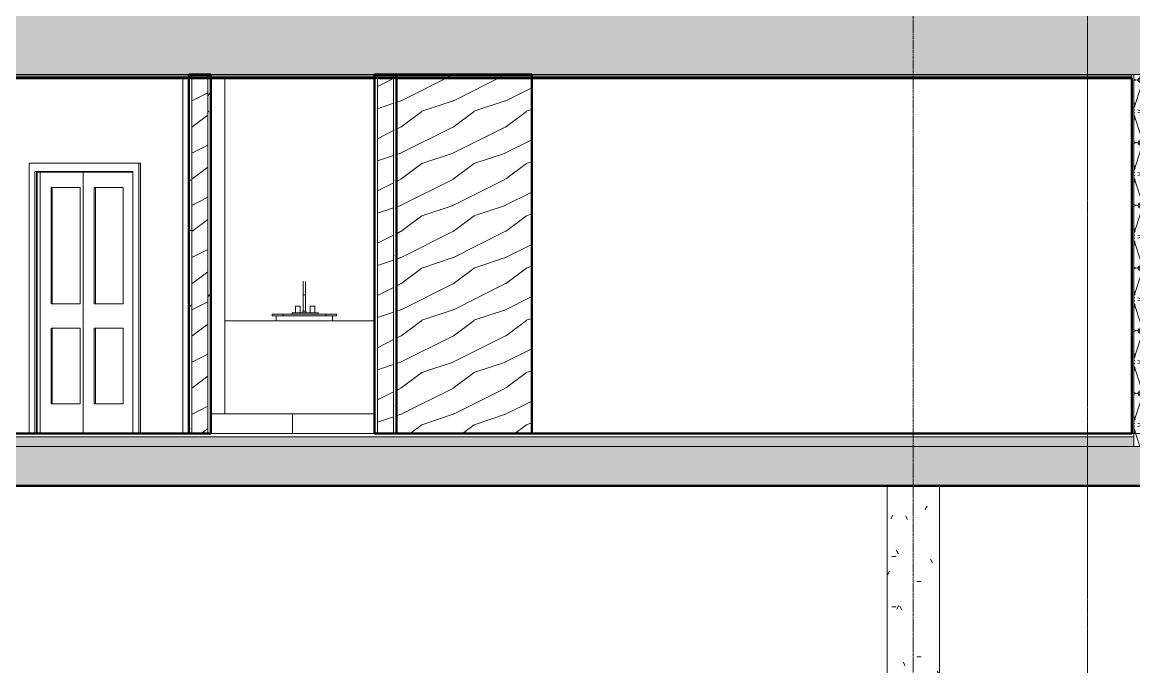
# Model space of a CAD drawing. Header units: inches. Extents: x -4168 to 1833, y -300 to 637.
# Drawn here: x -2446.1 to -2105.8, y -71.4 to 125.9 of the extents above; entities that cross this region are included whole.
import ezdxf

# ---------------------------------------------------------------- set-up
doc = ezdxf.new("R2010")
doc.units = ezdxf.units.IN
doc.header["$MEASUREMENT"] = 0
for name, pattern in [('Aligning Line 1_8_', [0.25, 0.125, -0.125]), ('Dash Dot 3_16_', [0.3125, 0.1875, -0.0625, 0, -0.0625]), ('Grid Line 1_2_', [0.875, 0.5, -0.125, 0.125, -0.125])]:
    doc.linetypes.add(name, pattern=pattern)
for name, color, linetype, lineweight in [('0-1', 7, 'Continuous', 5), ('0-2', 7, 'Continuous', 13), ('A-ANNO-SYMB-1', 150, 'Dash Dot 3_16_', 9), ('A-DOOR-4', 250, 'Continuous', 9), ('A-DOOR-FRAM-1', 250, 'Continuous', 9), ('A-FLOR-2', 31, 'Continuous', 5), ('A-FLOR-3', 251, 'Continuous', 5), ('A-FLOR-7', 192, 'Continuous', 50), ('A-FLOR-LEVL-1', 51, 'Grid Line 1_2_', 9), ('A-FLOR-MCUT', 51, 'Continuous', 13), ('A-FLOR-PATT-1', 8, 'Continuous', 9), ('A-WALL', 113, 'Continuous', 13), ('A-WALL-1', 10, 'Continuous', 50), ('A-WALL-10', 113, 'Continuous', 50), ('A-WALL-2', 7, 'Continuous', 13), ('A-WALL-3', 135, 'Continuous', 13), ('A-WALL-PATT-1', 250, 'Continuous', 9), ('A-WALL-PATT-2', 253, 'Continuous', 9), ('A-WALL-PATT-5', 111, 'Continuous', 9), ('G-ANNO-SYMB', 111, 'Aligning Line 1_8_', 9), ('P-SANR-FIXT-1', 55, 'Continuous', 9), ('Q-CASE-1', 55, 'Continuous', 9), ('S-COLS-1', 55, 'Continuous', 9), ('S-GRID-1', 1, 'Grid Line 1_2_', 9)]:
    doc.layers.add(name, color=color, linetype=linetype, lineweight=lineweight)
pattern_1 = [(0, (-3769.654, 146.633), (30.72, 7.68), [1.267, -21.773, 1.267, -21.773, -122.88]), (0, (-3769.654, 146.633), (30.72, 7.68), [-46.08, 1.267, -44.813, 1.267, -21.773, -53.76]), (0, (-3769.654, 146.633), (30.72, 7.68), [-115.2, 1.267, -14.093, 1.267, -37.133]), (120, (-3758.134, 150.473), (-22.011075, 22.7643), [1.267, -21.773, 1.267, -21.773, -122.88]), (120, (-3758.134, 150.473), (-22.011075, 22.7643), [-46.08, 1.267, -44.813, 1.267, -21.773, -53.76]), (120, (-3758.134, 150.473), (-22.011075, 22.7643), [-115.2, 1.267, -14.093, 1.267, -37.133]), (240, (-3754.294, 165.833), (-8.708925, -30.4443), [1.267, -21.773, 1.267, -21.773, -122.88]), (240, (-3754.294, 165.833), (-8.708925, -30.4443), [-46.08, 1.267, -44.813, 1.267, -21.773, -53.76]), (240, (-3754.294, 165.833), (-8.708925, -30.4443), [-115.2, 1.267, -14.093, 1.267, -37.133])]
pattern_2 = [(216.87, (-3763.257, 162.627), (47.980943, 31.987086), [7.997, -71.971]), (206.565, (-3753.661, 157.829), (-15.993714, -15.994133), [17.881, -17.881]), (198.435, (-3753.661, 149.832), (-31.98674, -15.99388), [10.115, -40.461])]

# ---------------------------------------------------------------- blocks, each defined once
blk = doc.blocks.new('FOLDING_SLIDING CLOSET - 42_ x 80_-1372832-BUILDING SECTION - NORTH_SOUTH THRU PARKING RAMP - LOOKING WEST')
at = {"layer": 'A-DOOR-4'}
for p, q in [((-2443.99, 82.75), (-2443.99, 0)), ((-2410.41, 82.75), (-2443.99, 82.75)), ((-2410.41, 82.75), (-2409.88, 82.75)), ((-2410.41, 0), (-2410.41, 82.75)), ((-2409.88, 82.75), (-2409.88, 0)), ((-2442.23, 80.25), (-2442.23, 0)), ((-2442.23, 80.25), (-2412.17, 80.25)), ((-2441.7, 0), (-2441.7, 80.25)), ((-2440.55, 80), (-2440.55, 0)), ((-2412.17, 80), (-2427.38, 80)), ((-2427.38, 80), (-2427.38, 0)), ((-2412.17, 80.25), (-2412.17, 0)), ((-2437.19, 39.75), (-2437.19, 75.31)), ((-2437.19, 75.31), (-2428.35, 75.31)), ((-2436.86, 75.31), (-2436.86, 39.75)), ((-2428.35, 75.31), (-2428.35, 39.75)), ((-2424.02, 39.75), (-2424.02, 75.31)), ((-2424.02, 75.31), (-2415.18, 75.31)), ((-2423.69, 75.31), (-2423.69, 39.75)), ((-2415.18, 75.31), (-2415.18, 39.75)), ((-2428.35, 39.75), (-2437.19, 39.75)), ((-2415.18, 39.75), (-2424.02, 39.75)), ((-2437.19, 9.12), (-2437.19, 32.25)), ((-2437.19, 32.25), (-2428.35, 32.25)), ((-2436.86, 32.25), (-2436.86, 9.12)), ((-2428.35, 32.25), (-2428.35, 9.12)), ((-2424.02, 9.12), (-2424.02, 32.25)), ((-2424.02, 32.25), (-2415.18, 32.25)), ((-2423.69, 32.25), (-2423.69, 9.12)), ((-2415.18, 32.25), (-2415.18, 9.12)), ((-2428.35, 9.12), (-2437.19, 9.12)), ((-2415.18, 9.12), (-2424.02, 9.12))]:
    blk.add_line(p, q, dxfattribs=at)
at = {"layer": 'A-DOOR-FRAM-1'}
for q in [(-2441.52, 0), (-2412.17, 80)]:
    blk.add_line((-2441.52, 80), q, dxfattribs=at)
blk = doc.blocks.new('M_Sink Vanity-Square - 500 x 440mm-1372835-BUILDING SECTION - NORTH_SOUTH THRU PARKING RAMP - LOOKING WEST')
at = {"layer": 'P-SANR-FIXT-1'}
for p, q in [((-2360.08, 46.39), (-2360.08, 46.4)), ((-2360.08, 45.19), (-2360.08, 37.5)), ((-2359.33, 46.41), (-2359.33, 46.39)), ((-2359.33, 37.5), (-2359.33, 45.19)), ((-2360.08, 43.87), (-2360.08, 42.5)), ((-2359.71, 42.5), (-2360.07, 42.5)), ((-2359.34, 42.5), (-2359.71, 42.5)), ((-2359.33, 42.5), (-2359.33, 43.87)), ((-2362.46, 39), (-2362.46, 36.99)), ((-2362.46, 39), (-2360.96, 39)), ((-2360.96, 36.99), (-2360.96, 39)), ((-2360.21, 37.5), (-2360.21, 36.99)), ((-2360.21, 37.5), (-2359.21, 37.5)), ((-2359.21, 36.99), (-2359.21, 37.5)), ((-2357.96, 39), (-2357.96, 36.99)), ((-2357.96, 39), (-2356.46, 39)), ((-2356.46, 36.99), (-2356.46, 39)), ((-2369.58, 36.5), (-2369.58, 36)), ((-2369.55, 36.5), (-2366.23, 36.5)), ((-2369.55, 36.5), (-2369.55, 36)), ((-2366.23, 36), (-2369.55, 36)), ((-2368.3, 36), (-2368.3, 34.5)), ((-2366.23, 36.5), (-2353.18, 36.5)), ((-2366.23, 36.5), (-2366.23, 36)), ((-2353.18, 36), (-2366.23, 36)), ((-2363.46, 36.99), (-2363.46, 36.5)), ((-2363.44, 36.99), (-2362.71, 36.99)), ((-2362.71, 36.99), (-2361.71, 36.99)), ((-2361.71, 36.99), (-2357.21, 36.99)), ((-2357.21, 36.99), (-2356.21, 36.99)), ((-2356.21, 36.99), (-2355.48, 36.99)), ((-2355.46, 36.5), (-2355.46, 36.99)), ((-2353.18, 36.5), (-2349.86, 36.5)), ((-2353.18, 36), (-2353.18, 36.5)), ((-2349.86, 36), (-2353.18, 36)), ((-2351.11, 34.5), (-2351.11, 36)), ((-2349.86, 36.5), (-2349.86, 36)), ((-2349.83, 36), (-2349.83, 36.5))]:
    blk.add_line(p, q, dxfattribs=at)
at = {"layer": 'P-SANR-FIXT-1', "flags": 128}
for points in [[(-2360.08, 46.43), (-2360.07, 46.45), (-2360.07, 46.46), (-2360.07, 46.48), (-2360.06, 46.49), (-2360.06, 46.51), (-2360.05, 46.52), (-2360.05, 46.53), (-2360.04, 46.55), (-2360.03, 46.56), (-2360.02, 46.57)], [(-2360.08, 46.37), (-2360.08, 46.37), (-2360.08, 46.37), (-2360.08, 46.36), (-2360.08, 46.34), (-2360.08, 46.33), (-2360.08, 46.3), (-2360.08, 46.28), (-2360.08, 46.25), (-2360.08, 46.21), (-2360.08, 46.18), (-2360.08, 46.14), (-2360.08, 46.09), (-2360.08, 46.04), (-2360.08, 45.99), (-2360.08, 45.94), (-2360.08, 45.88), (-2360.08, 45.82), (-2360.08, 45.75), (-2360.08, 45.69), (-2360.08, 45.62), (-2360.08, 45.54), (-2360.08, 45.47), (-2360.08, 45.39), (-2360.08, 45.31), (-2360.08, 45.23), (-2360.08, 45.14), (-2360.08, 45.05), (-2360.08, 44.96), (-2360.08, 44.87), (-2360.08, 44.78), (-2360.08, 44.69), (-2360.08, 44.59), (-2360.08, 44.5), (-2360.08, 44.4), (-2360.08, 44.3), (-2360.08, 44.2), (-2360.08, 44.1), (-2360.08, 44), (-2360.08, 43.9), (-2360.08, 43.87)], [(-2360.08, 45.19), (-2360.08, 45.23), (-2360.08, 45.28), (-2360.08, 45.33), (-2360.08, 45.38), (-2360.08, 45.42), (-2360.08, 45.47), (-2360.08, 45.52), (-2360.08, 45.56), (-2360.08, 45.61), (-2360.08, 45.65), (-2360.08, 45.69), (-2360.08, 45.74), (-2360.08, 45.78), (-2360.08, 45.82), (-2360.08, 45.86), (-2360.08, 45.9), (-2360.08, 45.93), (-2360.08, 45.97), (-2360.08, 46.01), (-2360.08, 46.04), (-2360.08, 46.07), (-2360.08, 46.1), (-2360.08, 46.13), (-2360.08, 46.16)], [(-2359.39, 46.58), (-2359.38, 46.56), (-2359.38, 46.55), (-2359.37, 46.54), (-2359.36, 46.52), (-2359.36, 46.51), (-2359.35, 46.5), (-2359.35, 46.48), (-2359.34, 46.47), (-2359.34, 46.45), (-2359.34, 46.44), (-2359.33, 46.42)], [(-2359.33, 43.87), (-2359.33, 43.97), (-2359.33, 44.07), (-2359.33, 44.17), (-2359.33, 44.27), (-2359.33, 44.37), (-2359.33, 44.47), (-2359.33, 44.57), (-2359.33, 44.66), (-2359.33, 44.76), (-2359.33, 44.85), (-2359.33, 44.94), (-2359.33, 45.03), (-2359.33, 45.12), (-2359.33, 45.2), (-2359.33, 45.29), (-2359.33, 45.37), (-2359.33, 45.45), (-2359.33, 45.52), (-2359.33, 45.6), (-2359.33, 45.67), (-2359.33, 45.74), (-2359.33, 45.8), (-2359.33, 45.86), (-2359.33, 45.92), (-2359.33, 45.98), (-2359.33, 46.03), (-2359.33, 46.08), (-2359.33, 46.13), (-2359.33, 46.17), (-2359.33, 46.21), (-2359.33, 46.24), (-2359.33, 46.27), (-2359.33, 46.3), (-2359.33, 46.32), (-2359.33, 46.34), (-2359.33, 46.35), (-2359.33, 46.36), (-2359.33, 46.37), (-2359.33, 46.37), (-2359.33, 46.37)], [(-2359.33, 46.14), (-2359.33, 46.11), (-2359.33, 46.08), (-2359.33, 46.05), (-2359.33, 46.01), (-2359.33, 45.98), (-2359.33, 45.94), (-2359.33, 45.91), (-2359.33, 45.87), (-2359.33, 45.83), (-2359.33, 45.79), (-2359.33, 45.75), (-2359.33, 45.7), (-2359.33, 45.66), (-2359.33, 45.62), (-2359.33, 45.57), (-2359.33, 45.53), (-2359.33, 45.48), (-2359.33, 45.44), (-2359.33, 45.39), (-2359.33, 45.34), (-2359.33, 45.3), (-2359.33, 45.25), (-2359.33, 45.2), (-2359.33, 45.19)]]:
    blk.add_lwpolyline(points, dxfattribs=at)
blk = doc.blocks.new('OD_CW_Base Cabinet - OD_CW_Base Cabinet-1867076-BUILDING SECTION - NORTH_SOUTH THRU PARKING RAMP - LOOKING WEST')
at = {"layer": 'Q-CASE-1'}
blk.add_line((-2338.26, 34.5), (-2384.06, 34.5), dxfattribs=at)
blk = doc.blocks.new('Shower Base-Corner - 38_ x 38_-1684365-BUILDING SECTION - NORTH_SOUTH THRU PARKING RAMP - LOOKING WEST')
at = {"layer": 'P-SANR-FIXT-1'}
for p, q in [((-2388.34, 6), (-2363.3, 6)), ((-2363.3, 6), (-2338.26, 6)), ((-2363.3, 6), (-2363.3, 0)), ((-2363.3, 0), (-2388.34, 0)), ((-2338.26, 0), (-2363.3, 0))]:
    blk.add_line(p, q, dxfattribs=at)
blk = doc.blocks.new('CTR - 1st Phase - Unit Layouts_rvt-1-BUILDING SECTION - NORTH_SOUTH THRU PARKING RAMP - LOOKING WEST')
at = {"layer": 'A-WALL-PATT-1'}
h = blk.add_hatch(dxfattribs=at)
h.set_pattern_fill('FP_1', color=256, style=0, pattern_type=2)
h.set_pattern_definition(pattern_1)
h.paths.add_polyline_path([(-2394.17, 0), (-2394.17, 108.75), (-2395.05, 108.75), (-2395.05, 0)], flags=0)
h = blk.add_hatch(dxfattribs=at)
h.set_pattern_fill('FP_1', color=256, style=0, pattern_type=2)
h.set_pattern_definition(pattern_1)
h.paths.add_polyline_path([(-2388.81, 0), (-2388.34, 0), (-2388.34, 108.75), (-2389.22, 108.75), (-2389.22, 0)], flags=0)
h = blk.add_hatch(dxfattribs=at)
h.set_pattern_fill('FP_1', color=256, style=0, pattern_type=2)
h.set_pattern_definition(pattern_1)
h.paths.add_polyline_path([(-2331.54, 0), (-2331.54, 108.75), (-2332.42, 108.75), (-2332.42, 0)], flags=0)
at = {"layer": 'A-WALL-PATT-2'}
h = blk.add_hatch(dxfattribs=at)
h.set_pattern_fill('FP_4', color=256, style=0, pattern_type=2)
h.set_pattern_definition(pattern_2)
h.paths.add_polyline_path([(-2290.11, 0), (-2290.11, 109.87), (-2331.54, 109.87), (-2331.54, 0), (-2316.15, 0)], flags=0)
h = blk.add_hatch(dxfattribs=at)
h.set_pattern_fill('FP_4', color=256, style=0, pattern_type=2)
h.set_pattern_definition(pattern_2)
h.paths.add_polyline_path([(-2389.22, 0), (-2389.22, 108.75), (-2394.17, 108.75), (-2394.17, 0)], flags=0)
h = blk.add_hatch(dxfattribs=at)
h.set_pattern_fill('FP_4', color=256, style=0, pattern_type=2)
h.set_pattern_definition(pattern_2)
h.paths.add_polyline_path([(-2332.42, 0), (-2332.42, 108.75), (-2337.37, 108.75), (-2337.37, 0), (-2333.04, 0)], flags=0)
at = {"layer": 'A-WALL-1'}
for p, q in [((-2395.05, 109.87), (-2395.05, 0)), ((-2388.34, 109.87), (-2395.05, 109.87)), ((-2388.34, 0), (-2388.34, 109.87)), ((-2331.54, 109.87), (-2338.26, 109.87)), ((-2338.26, 109.87), (-2338.26, 0)), ((-2331.54, 0), (-2331.54, 109.87)), ((-2290.11, 109.87), (-2331.54, 109.87)), ((-2331.54, 109.87), (-2331.54, 0)), ((-2290.11, 0), (-2290.11, 109.87)), ((-2395.05, 0), (-2388.34, 0)), ((-2338.26, 0), (-2331.54, 0)), ((-2331.54, 0), (-2290.11, 0))]:
    blk.add_line(p, q, dxfattribs=at)
at = {"layer": 'A-WALL-2'}
for p, q in [((-2394.17, 0), (-2394.17, 109.87)), ((-2389.22, 0), (-2389.22, 109.87)), ((-2337.37, 0), (-2337.37, 109.87)), ((-2332.42, 0), (-2332.42, 109.87))]:
    blk.add_line(p, q, dxfattribs=at)
at = {"layer": 'A-WALL-3'}
for p, q in [((-2396.88, 0), (-2396.88, 108.75)), ((-2396.88, 108.75), (-2396.88, 0)), ((-2384.06, 108.75), (-2384.06, 6))]:
    blk.add_line(p, q, dxfattribs=at)
at = {"layer": '0-2'}
for name in ['FOLDING_SLIDING CLOSET - 42_ x 80_-1372832-BUILDING SECTION - NORTH_SOUTH THRU PARKING RAMP - LOOKING WEST', 'M_Sink Vanity-Square - 500 x 440mm-1372835-BUILDING SECTION - NORTH_SOUTH THRU PARKING RAMP - LOOKING WEST', 'OD_CW_Base Cabinet - OD_CW_Base Cabinet-1867076-BUILDING SECTION - NORTH_SOUTH THRU PARKING RAMP - LOOKING WEST', 'Shower Base-Corner - 38_ x 38_-1684365-BUILDING SECTION - NORTH_SOUTH THRU PARKING RAMP - LOOKING WEST']:
    blk.add_blockref(name, (0, 0), dxfattribs=at)
blk = doc.blocks.new('Concrete-Rectangular-Column - ONE-V2-BUILDING SECTION - NORTH_SOUTH THRU PARKING RAMP - LOOKING WEST')
at = {"layer": 'S-COLS-1'}
h = blk.add_hatch(dxfattribs=at)
h.set_pattern_fill('FP_1', color=256, style=0, pattern_type=2)
h.set_pattern_definition(pattern_1)
h.paths.add_polyline_path([(-2165.32, -128), (-2165.32, -16), (-2181.32, -16), (-2181.32, -128), (-2181.09, -128)], flags=0)
for p, q in [((-2181.32, -16), (-2181.32, -128)), ((-2165.32, -16), (-2165.32, -128))]:
    blk.add_line(p, q, dxfattribs=at)

msp = doc.modelspace()

# ---------------------------------------------------------------- hatches: boundary and pattern name
at = {"layer": 'A-FLOR-2'}
msp.add_hatch(color=256, dxfattribs=at).paths.add_polyline_path([(-3204.3737, 109.875), (-2070.6737, 109.875), (-2070.6737, 133.875), (-3204.3737, 133.875), (-3204.3737, 114.3775)], flags=0)
at = {"layer": 'A-FLOR-3'}
h = msp.add_hatch(color=256, dxfattribs=at)
h.paths.add_polyline_path([(-2107.3327, 109.375), (-2106.4487, 109.375), (-2106.4487, 109.875), (-2290.107, 109.875), (-2290.107, 109.375), (-2113.5514, 109.375)], flags=0)
h.paths.add_polyline_path([(-3204.3737, 109.375), (-2331.5382, 109.375), (-2331.5382, 109.875), (-3204.3737, 109.875)], flags=0)
at = {"layer": 'A-FLOR-PATT-1'}
h = msp.add_hatch(dxfattribs=at)
h.set_pattern_fill('FP_1', color=256, style=0, pattern_type=2)
h.set_pattern_definition(pattern_1)
h.paths.add_polyline_path([(-3204.3737, 108.75), (-2331.5382, 108.75), (-2331.5382, 109.375), (-3204.3737, 109.375)], flags=0)
h.paths.add_polyline_path([(-2109.2189, 108.75), (-2106.4487, 108.75), (-2106.4487, 109.375), (-2290.107, 109.375), (-2290.107, 108.75), (-2113.5514, 108.75)], flags=0)
h = msp.add_hatch(dxfattribs=at)
h.set_pattern_fill('FP_2', color=256, style=0, pattern_type=2)
h.set_pattern_definition([(0, (-3769.654, 146.633), (15.36, 3.84), [1.267, -10.253, 1.267, -10.253, -61.44]), (0, (-3769.654, 146.633), (15.36, 3.84), [-23.04, 1.267, -21.773, 1.267, -10.253, -26.88]), (0, (-3769.654, 146.633), (15.36, 3.84), [-57.6, 1.267, -6.413, 1.267, -17.933]), (120, (-3763.894, 148.553), (-11.0055376, 11.38215), [1.267, -10.253, 1.267, -10.253, -61.44]), (120, (-3763.894, 148.553), (-11.0055376, 11.38215), [-23.04, 1.267, -21.773, 1.267, -10.253, -26.88]), (120, (-3763.894, 148.553), (-11.0055376, 11.38215), [-57.6, 1.267, -6.413, 1.267, -17.933]), (240, (-3761.974, 156.233), (-4.3544624, -15.22215), [1.267, -10.253, 1.267, -10.253, -61.44]), (240, (-3761.974, 156.233), (-4.3544624, -15.22215), [-23.04, 1.267, -21.773, 1.267, -10.253, -26.88]), (240, (-3761.974, 156.233), (-4.3544624, -15.22215), [-57.6, 1.267, -6.413, 1.267, -17.933])])
h.paths.add_polyline_path([(-3204.3737, -4), (-2105.8237, -4), (-2105.8237, -1), (-3204.3737, -1)], flags=0)
h = msp.add_hatch(dxfattribs=at)
h.set_pattern_fill('FP_11', color=256, style=0, pattern_type=2)
h.set_pattern_definition([(50, (-3769.654, 146.633), (27.5427, -2.40992), [2.88, -31.68]), (355, (-3769.654, 146.633), (-5.32784, 28.88427), [2.304, -25.344]), (100.451, (-3767.36, 146.432), (22.2153, 26.47393), [2.448, -26.924]), (46.184, (-3769.654, 154.313), (40.9819, -6.3564), [4.32, -47.52]), (96.636, (-3766.24, 153.784), (35.89075, 37.4062), [3.671, -40.386]), (351.184, (-3769.654, 154.313), (35.891, 37.4062), [3.456, -38.016]), (21, (-3765.814, 152.393), (22.92104, -15.46073), [2.88, -31.68]), (326, (-3765.814, 152.393), (9.34353, 27.84574), [2.304, -25.344]), (71.451, (-3763.904, 151.105), (32.26477, 12.38442), [2.448, -26.924]), (37.5, (-3769.654, 146.633), (0.466855, 12.782707), [1.267, -23.77, 1.267, -24.461, -25.44]), (37.5, (-3769.654, 146.633), (0.466855, 12.782707), [-50.765, 1.267, -24.173]), (7.5, (-3769.654, 146.633), (10.10159, 15.14509), [1.267, -13.402, 1.267, -23.194, -9.696]), (7.5, (-3769.654, 146.633), (10.10159, 15.14509), [-39.13, 1.267, -8.429]), (327.5, (-3778.217, 146.633), (20.49916, -0.86578), [1.267, -8.333, 1.267, -28.685, -39.744]), (327.5, (-3778.217, 146.633), (20.49916, -0.86578), [-39.552, 1.267, -38.477]), (317.5, (-3782.057, 146.633), (22.39478, 3.84429), [1.267, -11.213, 1.267, -18.624, -28.224]), (317.5, (-3782.057, 146.633), (22.39478, 3.84429), [-32.371, 1.267, -26.957])])
h.paths.add_polyline_path([(-3204.3737, -16), (-2100.3237, -16), (-2100.3237, -4), (-3212.3737, -4), (-3212.3737, -16)], flags=0)
at = {"layer": 'A-WALL-PATT-5'}
h = msp.add_hatch(dxfattribs=at)
h.set_pattern_fill('FP_5', color=256, style=0, pattern_type=2)
h.set_pattern_definition([(161.57, (-3769.174, 147.113), (-3.8399538, -1.54e-05), [0, -27.322, 3.034, 0]), (18.43, (-3770.134, 147.113), (-3.8399538, 1.54e-05), [0, -27.322, 3.034, 0]), (108.43, (-3769.174, 147.113), (1.919622, -9.6005246), [9.106, -21.25]), (71.57, (-3770.134, 147.113), (1.919622, 9.6005246), [9.106, -21.25])])
h.paths.add_polyline_path([(-2100.3237, -4), (-2100.3237, 109.875), (-2105.8237, 109.875), (-2105.8237, -4)], flags=0)

# ---------------------------------------------------------------- linework, layer by layer
at = {"layer": 'A-ANNO-SYMB-1'}
msp.add_line((-2120.014, 418.8769), (-2120.014, -139.0967), dxfattribs=at)
at = {"layer": 'A-FLOR-7'}
for p, q in [((-3204.3737, 108.75), (-2106.4487, 108.75)), ((-2388.3355, 0), (-2516.1237, 0)), ((-2106.4487, 0), (-2338.2557, 0)), ((-3212.3737, -16), (-2100.3237, -16))]:
    msp.add_line(p, q, dxfattribs=at)
at = {"layer": 'A-FLOR-LEVL-1'}
msp.add_line((-4167.9645, 0), (-1814.099, 0), dxfattribs=at)
at = {"layer": 'A-FLOR-MCUT'}
for p, q in [((-2097.8237, 109.875), (-3204.3737, 109.875)), ((-2106.4487, 109.375), (-3204.3737, 109.375)), ((-2106.4487, 108.75), (-2106.4487, 109.875)), ((-2105.8237, -1), (-3204.3737, -1)), ((-2105.8237, -4), (-2105.8237, 0)), ((-3204.3737, -4), (-2100.3237, -4))]:
    msp.add_line(p, q, dxfattribs=at)
at = {"layer": 'A-WALL'}
for p, q in [((-2105.8237, 0), (-2105.8237, 109.875)), ((-2106.4487, 0), (-2105.8237, 0))]:
    msp.add_line(p, q, dxfattribs=at)
at = {"layer": 'A-WALL-10'}
msp.add_line((-2106.4487, 108.75), (-2106.4487, 0), dxfattribs=at)
at = {"layer": 'G-ANNO-SYMB'}
msp.add_line((-1910.9479, 0), (-4072.0519, 0), dxfattribs=at)
at = {"layer": 'S-GRID-1'}
msp.add_line((-2173.3237, -159.8356), (-2173.3237, 470.5), dxfattribs=at)

# ---------------------------------------------------------------- block references
at = {"layer": '0-1'}
msp.add_blockref('CTR - 1st Phase - Unit Layouts_rvt-1-BUILDING SECTION - NORTH_SOUTH THRU PARKING RAMP - LOOKING WEST', (0, 0), dxfattribs=at)
at = {"layer": 'S-COLS-1'}
msp.add_blockref('Concrete-Rectangular-Column - ONE-V2-BUILDING SECTION - NORTH_SOUTH THRU PARKING RAMP - LOOKING WEST', (0, 0), dxfattribs=at)

doc.saveas('drawing.dxf')
